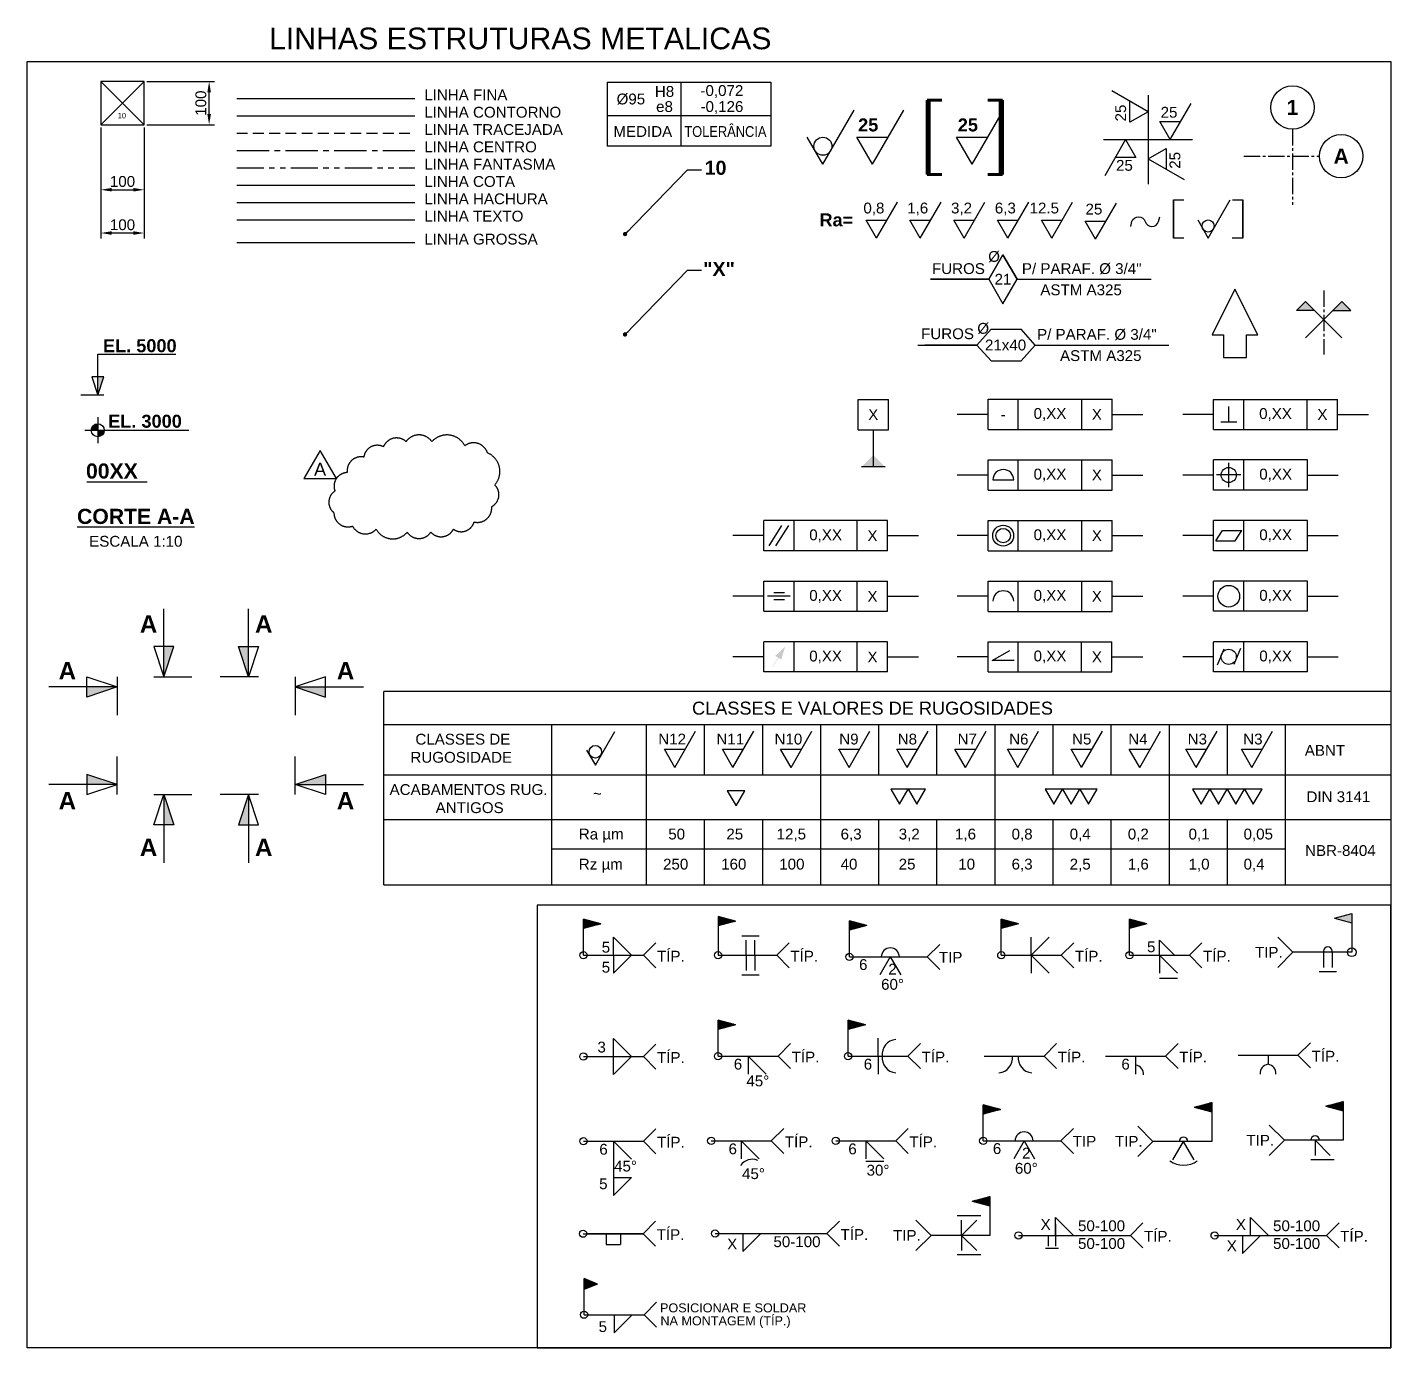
# Model space of a CAD drawing. Header units: millimetres. Extents: x -11137 to 17544, y -5373 to 15400.
# Drawn here: x 8652 to 11801, y 2970 to 6019 of the extents above; entities that cross this region are included whole.
import ezdxf
from ezdxf.enums import TextEntityAlignment as Align

# ---------------------------------------------------------------- set-up
doc = ezdxf.new("R2010")
doc.units = ezdxf.units.MM
doc.header["$LTSCALE"] = 100
doc.header["$MEASUREMENT"] = 0
for name, pattern in [('CENTER', [2, 1.25, -0.25, 0.25, -0.25]), ('CENTER2', [1.125, 0.75, -0.125, 0.125, -0.125]), ('HIDDEN', [0.375, 0.25, -0.125]), ('PHANTOM2', [1.25, 0.625, -0.125, 0.125, -0.125, 0.125, -0.125])]:
    doc.linetypes.add(name, pattern=pattern)
for name, color, linetype in [('EM-PJ-CENTRO', 10, 'CENTER2'), ('EM-PJ-CHEIA', 5, 'Continuous'), ('EM-PJ-CONTORNO', 3, 'Continuous'), ('EM-PJ-COTA', 7, 'Continuous'), ('EM-PJ-FANTASMA', 8, 'PHANTOM2'), ('EM-PJ-FINA', 1, 'Continuous'), ('EM-PJ-HACHURA', 8, 'Continuous'), ('EM-PJ-TEXTO', 7, 'Continuous'), ('EM-PJ-TRACEJADA', 1, 'HIDDEN'), ('EPC02', 2, 'Continuous'), ('FSI 03', 3, 'Continuous'), ('MARCAS REVISÃO', 6, 'CENTER'), ('ME-PJ-CONTORNO', 3, 'Continuous'), ('PD-GR-formato', 7, 'Continuous')]:
    doc.layers.add(name, color=color, linetype=linetype)
doc.styles.add('PADRAO ANGLO', font='arial.ttf')
doc.styles.add('PADRAO ANGLO NEG', font='arialbd.ttf')
doc.styles.add('SIMPLEX', font='SIMPLEX')
doc.dimstyles.new('COTAS-ANGLO-PADRÃO', dxfattribs={"dimscale": 10, "dimtxt": 2.5, "dimasz": 2.5, "dimexe": 1.25, "dimexo": 0.625, "dimtad": 1, "dimtxsty": 'PADRAO ANGLO', "dimcen": 2.5, "dimclrd": 256, "dimclre": 256, "dimclrt": 256, "dimadec": 0, "dimazin": 0, "dimtfac": 1, "dimtmove": 0, "dimatfit": 0, "dimfxl": 1, "dimarcsym": 0})

# ---------------------------------------------------------------- blocks, each defined once
blk = doc.blocks.new('*D15')
at = {"layer": 'Defpoints', "color": 0, "transparency": 16777216}
for p in [(8822.1, 5794.2), (8922.1, 5794.2), (8922.1, 5644.2)]:
    blk.add_point(p, dxfattribs=at)
at = {"layer": 'EM-PJ-COTA', "lineweight": -2, "transparency": 16777216}
for p, q in [((8822.1, 5788), (8822.1, 5631.7)), ((8922.1, 5788), (8922.1, 5631.7)), ((8847.1, 5644.2), (8897.1, 5644.2))]:
    blk.add_line(p, q, dxfattribs=at)
at = {"layer": 'EM-PJ-COTA', "transparency": 16777216}
for points in [[(8847.1, 5648.4), (8847.1, 5640.1), (8822.1, 5644.2)], [(8897.1, 5648.4), (8897.1, 5640.1), (8922.1, 5644.2)]]:
    blk.add_solid(points, dxfattribs=at)
at = {"layer": 'EM-PJ-COTA', "transparency": 16777216, "insert": (8872.1, 5663.2), "char_height": 25, "attachment_point": 5, "style": 'PADRAO ANGLO'}
blk.add_mtext('100', dxfattribs=at)
blk = doc.blocks.new('*D13')
at = {"layer": 'Defpoints', "color": 0, "transparency": 16777216}
for p in [(8922.1, 5894.2), (9072.1, 5894.2), (8922.1, 5794.2)]:
    blk.add_point(p, dxfattribs=at)
at = {"layer": 'EM-PJ-COTA', "lineweight": -2, "transparency": 16777216}
for p, q in [((8928.4, 5894.2), (9084.6, 5894.2)), ((9072.1, 5819.2), (9072.1, 5869.2)), ((8928.4, 5794.2), (9084.6, 5794.2))]:
    blk.add_line(p, q, dxfattribs=at)
at = {"layer": 'EM-PJ-COTA', "transparency": 16777216}
for points in [[(9068, 5869.2), (9076.3, 5869.2), (9072.1, 5894.2)], [(9068, 5819.2), (9076.3, 5819.2), (9072.1, 5794.2)]]:
    blk.add_solid(points, dxfattribs=at)
at = {"layer": 'EM-PJ-COTA', "transparency": 16777216, "insert": (9053.1, 5844.2), "char_height": 25, "attachment_point": 5, "rotation": 90, "style": 'PADRAO ANGLO'}
blk.add_mtext('100', dxfattribs=at)
blk = doc.blocks.new('A$C133A38BA')
at = {"layer": 'ME-PJ-CONTORNO'}
for p, q in [((0, 0), (20, 20)), ((20, 0), (0, 20))]:
    blk.add_line(p, q, dxfattribs=at)
blk.add_lwpolyline([(0, 0), (20, 0), (20, 20), (0, 20)], close=True, dxfattribs=at)
at = {"layer": 'EM-PJ-COTA', "insert": (9.68, 4.22), "char_height": 2.5, "attachment_point": 5, "style": 'PADRAO ANGLO'}
blk.add_mtext('10', dxfattribs=at)
blk = doc.blocks.new('*D14')
at = {"layer": 'Defpoints', "color": 0, "transparency": 16777216}
for p in [(8822.1, 5644.2), (8922.1, 5644.2), (8822.1, 5544.2)]:
    blk.add_point(p, dxfattribs=at)
at = {"layer": 'EM-PJ-COTA', "lineweight": -2, "transparency": 16777216}
for p, q in [((8822.1, 5638), (8822.1, 5531.7)), ((8922.1, 5638), (8922.1, 5531.7)), ((8897.1, 5544.2), (8847.1, 5544.2))]:
    blk.add_line(p, q, dxfattribs=at)
at = {"layer": 'EM-PJ-COTA', "transparency": 16777216}
for points in [[(8847.1, 5548.4), (8847.1, 5540.1), (8822.1, 5544.2)], [(8897.1, 5548.4), (8897.1, 5540.1), (8922.1, 5544.2)]]:
    blk.add_solid(points, dxfattribs=at)
at = {"layer": 'EM-PJ-COTA', "transparency": 16777216, "insert": (8872.1, 5563.2), "char_height": 25, "attachment_point": 5, "style": 'PADRAO ANGLO'}
blk.add_mtext('100', dxfattribs=at)
blk = doc.blocks.new('A$C7E4C7917')
at = {"layer": 'EM-PJ-COTA'}
blk.add_circle((-11.47, 4.17), 2.08, dxfattribs=at)
at = {"layer": 'EM-PJ-TEXTO'}
for q in [(-4.25, 12.5), (-15.08, 6.25)]:
    blk.add_line((-11.47, 0), q, dxfattribs=at)
blk = doc.blocks.new('034_0_01_SIMETRIA')
at = {"layer": 'EM-PJ-COTA', "linetype": 'Continuous'}
for p, q in [((-5.3, 5.3), (-8.84, 1.77)), ((-1.77, 1.77), (-8.84, 1.77)), ((8.84, -8.84), (-5.3, 5.3)), ((-5.3, -8.84), (8.84, 5.3)), ((5.3, 1.77), (12.37, 1.77)), ((8.84, 5.3), (12.37, 1.77))]:
    blk.add_line(p, q, dxfattribs=at)
blk = doc.blocks.new('A$C1C0A25BF')
at = {"layer": 'EM-PJ-CHEIA'}
blk.add_line((0, 8.83), (0, 0), dxfattribs=at)
blk.add_lwpolyline([(0, 6.5), (-7, 4.17), (-7, 8.83), (0, 6.5), (-15.75, 6.5)], dxfattribs=at)
blk.add_solid([(0, 6.5), (-7, 4.17), (-7, 6.5)], dxfattribs=at)
blk = doc.blocks.new('A$C484D1F28')
at = {"layer": 'EM-PJ-TEXTO'}
for p, q in [((0, 0), (4.81, 8.33)), ((0, 0), (-2.41, 4.17)), ((-2.41, 4.17), (2.41, 4.17))]:
    blk.add_line(p, q, dxfattribs=at)

msp = doc.modelspace()

# ---------------------------------------------------------------- hatches: boundary and pattern name
at = {"layer": 'EM-PJ-COTA'}
h = msp.add_hatch(color=256, dxfattribs=at)
h.paths.add_polyline_path([(11688.116, 5386.068), (11667.237, 5365.189), (11708.995, 5365.189)])
h.paths.add_polyline_path([(11604.599, 5386.068), (11583.72, 5365.189), (11625.478, 5365.189)])
h = msp.add_hatch(color=256, dxfattribs=at)
h.dxf.hatch_style = 1
h.paths.add_polyline_path([(8815, 5073.641, 0.41421356), (8830, 5088.641), (8815, 5088.641)])
h.paths.add_polyline_path([(8815, 5103.641, 0.41421356), (8800, 5088.641), (8815, 5088.641)])
at = {"layer": 'EM-PJ-COTA', "linetype": 'Continuous'}
h = msp.add_hatch(dxfattribs=at)
h.set_pattern_fill('ANSI31', color=256, scale=0.466669, angle=360, style=0)
h.set_pattern_definition([(135, (8170.966475, 1668.04976), (0.0412481018, 0.0412481018), [])])
h.paths.add_polyline_path([(9976.606, 3948.971), (9936.606, 3959.689), (9936.606, 3938.253)])
at = {"layer": 'EM-PJ-COTA'}
h = msp.add_hatch(dxfattribs=at)
h.set_pattern_fill('ANSI31', color=256, scale=0.466669, angle=360, style=0)
h.set_pattern_definition([(135, (8481.9211, 1674.211777), (0.0412481018, 0.0412481018), [])])
h.paths.add_polyline_path([(10287.561, 3955.133), (10247.561, 3965.851), (10247.561, 3944.415)])
at = {"layer": 'EM-PJ-COTA', "linetype": 'Continuous'}
h = msp.add_hatch(dxfattribs=at)
h.set_pattern_fill('ANSI31', color=256, scale=0.466669, angle=360, style=0)
h.set_pattern_definition([(135, (8785.35261, 1664.246975), (0.0412481018, 0.0412481018), [])])
h.paths.add_polyline_path([(10590.992, 3945.168), (10550.992, 3955.886), (10550.992, 3934.45)])
h = msp.add_hatch(dxfattribs=at)
h.set_pattern_fill('ANSI31', color=256, scale=0.466669, angle=360, style=0)
h.set_pattern_definition([(135, (9136.05959, 1668.04976), (0.0412481018, 0.0412481018), [])])
h.paths.add_polyline_path([(10941.699, 3948.971), (10901.699, 3959.689), (10901.699, 3938.253)])
h = msp.add_hatch(dxfattribs=at)
h.set_pattern_fill('ANSI31', color=256, scale=0.466669, angle=360, style=0)
h.set_pattern_definition([(135, (9432.15294, 1668.04976), (0.0412481018, 0.0412481018), [])])
h.paths.add_polyline_path([(11237.793, 3948.971), (11197.792, 3959.689), (11197.792, 3938.253)])
h = msp.add_hatch(dxfattribs=at)
h.set_pattern_fill('ANSI31', color=256, scale=0.466669, angle=360, style=0)
h.set_pattern_definition([(135, (8481.9211, 1435.068104), (0.0412481018, 0.0412481018), [])])
h.paths.add_polyline_path([(10287.561, 3715.989), (10247.561, 3726.707), (10247.561, 3705.271)])
h = msp.add_hatch(dxfattribs=at)
h.set_pattern_fill('ANSI31', color=256, scale=0.466669, angle=360, style=0)
h.set_pattern_definition([(135, (8782.073677, 1435.068104), (0.0412481018, 0.0412481018), [])])
h.paths.add_polyline_path([(10587.713, 3715.989), (10547.713, 3726.707), (10547.713, 3705.271)])
h = msp.add_hatch(dxfattribs=at)
h.set_pattern_fill('ANSI31', color=256, scale=0.466669, angle=360, style=0)
h.set_pattern_definition([(135, (9094.35342, 1239.37371), (0.0412481018, 0.0412481018), [])])
h.paths.add_polyline_path([(10899.993, 3520.295), (10859.993, 3531.013), (10859.993, 3509.577)])
at = {"layer": 'EM-PJ-COTA'}
h = msp.add_hatch(dxfattribs=at)
h.set_pattern_fill('ANSI31', color=256, scale=0.466669, angle=360, style=0)
h.set_pattern_definition([(135, (9622.0072, 1244.423006), (0.0412481018, 0.0412481018), [])])
h.paths.add_polyline_path([(11347.646, 3525.344), (11387.647, 3536.062), (11387.647, 3514.626)])
h = msp.add_hatch(dxfattribs=at)
h.set_pattern_fill('ANSI31', color=256, scale=0.466669, angle=360, style=0)
h.set_pattern_definition([(135, (9925.71397, 1246.89116), (0.0412481018, 0.0412481018), [])])
h.paths.add_polyline_path([(11651.353, 3527.812), (11691.353, 3538.53), (11691.353, 3517.094)])
h = msp.add_hatch(dxfattribs=at)
h.set_pattern_fill('ANSI31', color=256, scale=0.466669, angle=360, style=0)
h.set_pattern_definition([(135, (9109.492677, 1027.235255), (0.0412481018, 0.0412481018), [])])
h.paths.add_polyline_path([(10835.132, 3308.157), (10875.132, 3318.875), (10875.132, 3297.439)])
msp.add_hatch(color=256, dxfattribs=at).paths.add_polyline_path([(9938.082, 3129.655), (9938.082, 3104.655), (9969.332, 3117.155)])
at = {"layer": 'EM-PJ-TEXTO'}
msp.add_hatch(color=256, dxfattribs=at).paths.add_polyline_path([(10402.507, 4588.829), (10379.743, 4567.7), (10386.127, 4563.691), (10372.64, 4542.217), (10373.487, 4541.686), (10386.974, 4563.159), (10393.357, 4559.149)])

# ---------------------------------------------------------------- linework, layer by layer
for p, q in [((10606.001, 5089.979), (10606.001, 5004.187)), ((10633.254, 5004.187), (10578.748, 5004.187)), ((11801.141, 4485.556), (11801.141, 4039.072)), ((9475.513, 4409.021), (11801.141, 4409.021)), ((9863.709, 4039.072), (9863.709, 4409.021)), ((10082.199, 4039.072), (10082.199, 4409.021)), ((10216.403, 4292.701), (10216.403, 4409.021)), ((10350.606, 4292.701), (10350.606, 4409.021)), ((10484.809, 4039.072), (10484.809, 4409.021)), ((10619.013, 4292.701), (10619.013, 4409.021)), ((10753.216, 4292.701), (10753.216, 4409.021)), ((10887.419, 4292.701), (10887.419, 4409.021)), ((11021.623, 4292.701), (11021.623, 4409.021)), ((11155.826, 4292.701), (11155.826, 4409.021)), ((11290.029, 4292.701), (11290.029, 4409.021)), ((11424.233, 4292.701), (11424.233, 4409.021)), ((11558.436, 4292.701), (11558.436, 4409.021)), ((9475.513, 4292.701), (11801.141, 4292.701)), ((10887.419, 4039.072), (10887.419, 4292.701)), ((11290.029, 4039.072), (11290.029, 4292.701)), ((11558.436, 4039.072), (11558.436, 4292.701)), ((9475.513, 4189.951), (11801.141, 4189.951)), ((10216.403, 4039.072), (10216.403, 4189.951)), ((10350.606, 4039.072), (10350.606, 4189.951)), ((10619.013, 4039.072), (10619.013, 4189.951)), ((10753.216, 4039.072), (10753.216, 4189.951)), ((11021.623, 4039.072), (11021.623, 4189.951)), ((11155.826, 4039.072), (11155.826, 4189.951)), ((11424.233, 4039.072), (11424.233, 4189.951)), ((9863.709, 4121.798), (11558.436, 4121.798))]:
    msp.add_line(p, q)
msp.add_solid([(10578.748, 5004.187), (10606.001, 5031.44), (10633.254, 5004.187)])
at = {"layer": 'EM-PJ-CENTRO', "ltscale": 0.5}
for p, q in [((11574.234, 5784.155), (11574.234, 5609.163)), ((11461.738, 5721.659), (11636.73, 5721.659)), ((11646.357, 5411.412), (11646.357, 5263.452))]:
    msp.add_line(p, q, dxfattribs=at)
at = {"layer": 'EM-PJ-CENTRO'}
msp.add_line((9135.876, 5735.097), (9547.453, 5735.097), dxfattribs=at)
at = {"layer": 'EM-PJ-CHEIA'}
msp.add_line((9135.876, 5522.106), (9547.453, 5522.106), dxfattribs=at)
at = {"layer": 'EM-PJ-CONTORNO'}
for p, q in [((10161.525, 5892.966), (10161.525, 5744.656)), ((10369.439, 5892.966), (10369.439, 5744.656)), ((9135.876, 5815.097), (9547.453, 5815.097)), ((10369.439, 5814.656), (9991.525, 5814.656)), ((8789.589, 4969.792), (8929.131, 4969.792))]:
    msp.add_line(p, q, dxfattribs=at)
at = {"layer": 'EM-PJ-COTA'}
for p, q in [((9991.525, 5892.966), (9991.525, 5744.656)), ((9991.525, 5892.966), (10369.439, 5892.966)), ((10369.439, 5744.656), (9991.525, 5744.656)), ((10176.667, 5690.537), (10209.593, 5690.537)), ((9135.876, 5655.097), (9547.453, 5655.097)), ((11459.493, 5532.696), (11459.493, 5620.875)), ((11459.493, 5620.875), (11459.493, 5532.696)), ((10176.667, 5458.6), (10209.593, 5458.6)), ((10878.12, 5322.261), (10845.441, 5285.659)), ((10878.12, 5322.261), (10947.538, 5322.261)), ((10980.217, 5285.659), (10947.538, 5322.261)), ((10709.055, 5285.659), (10845.441, 5285.659)), ((10845.441, 5285.659), (10878.12, 5249.056)), ((10947.538, 5249.056), (10980.217, 5285.659)), ((10980.217, 5285.659), (11288.924, 5285.659)), ((10878.12, 5249.056), (10947.538, 5249.056)), ((8829, 5169.991), (8776, 5169.991)), ((8815, 5118.641), (8815, 5058.641)), ((8785, 5088.641), (9025, 5088.641)), ((11671.026, 3961.935), (11711.026, 3972.653)), ((11711.026, 3972.653), (11711.026, 3883.157)), ((9936.606, 3876.356), (9936.606, 3959.689)), ((9976.606, 3948.971), (9936.606, 3959.689)), ((9976.606, 3948.971), (9936.606, 3938.253)), ((10247.561, 3965.851), (10247.561, 3876.356)), ((10287.561, 3955.133), (10247.561, 3965.851)), ((10287.561, 3955.133), (10247.561, 3944.415)), ((10550.992, 3872.553), (10550.992, 3955.886)), ((10590.992, 3945.168), (10550.992, 3955.886)), ((10590.992, 3945.168), (10550.992, 3934.45)), ((10901.699, 3876.356), (10901.699, 3959.689)), ((10941.699, 3948.971), (10901.699, 3959.689)), ((10941.699, 3948.971), (10901.699, 3938.253)), ((11197.792, 3876.356), (11197.792, 3959.689)), ((11237.793, 3948.971), (11197.792, 3959.689)), ((11237.793, 3948.971), (11197.792, 3938.253)), ((11671.026, 3961.935), (11711.026, 3951.217)), ((10005.862, 3876.356), (10005.862, 3918.022)), ((10005.862, 3918.022), (10047.529, 3876.356)), ((10075.118, 3876.356), (10104.006, 3905.244)), ((10302.511, 3921.356), (10342.511, 3921.356)), ((10312.511, 3876.356), (10312.511, 3911.356)), ((10332.511, 3876.356), (10332.511, 3911.356)), ((10383.216, 3876.356), (10412.104, 3905.244)), ((10970.955, 3876.356), (10970.955, 3918.022)), ((11012.622, 3918.022), (10970.955, 3876.356)), ((11040.211, 3876.356), (11069.099, 3905.244)), ((11267.049, 3911.356), (11302.049, 3876.356)), ((11267.049, 3876.356), (11267.049, 3911.356)), ((11336.305, 3876.356), (11365.193, 3905.244)), ((11575.371, 3883.157), (11540.37, 3918.158)), ((9936.606, 3876.356), (10075.118, 3876.356)), ((10005.862, 3876.356), (10005.862, 3834.689)), ((10005.862, 3834.689), (10047.529, 3876.356)), ((10075.118, 3876.356), (10104.006, 3847.468)), ((10247.561, 3876.356), (10383.216, 3876.356)), ((10312.511, 3876.356), (10312.511, 3841.356)), ((10332.511, 3876.356), (10332.511, 3841.356)), ((10383.216, 3876.356), (10412.104, 3847.468)), ((10730.598, 3872.553), (10759.487, 3901.441)), ((10901.699, 3876.356), (11040.211, 3876.356)), ((10970.955, 3876.356), (10970.955, 3834.689)), ((11012.622, 3834.689), (10970.955, 3876.356)), ((11040.211, 3876.356), (11069.099, 3847.468)), ((11197.792, 3876.356), (11336.305, 3876.356)), ((11267.049, 3876.356), (11267.049, 3834.689)), ((11308.715, 3834.689), (11267.049, 3876.356)), ((11336.305, 3876.356), (11365.193, 3847.468)), ((11575.371, 3883.157), (11540.37, 3848.157)), ((11711.026, 3883.157), (11575.371, 3883.157)), ((11646.026, 3883.157), (11646.026, 3848.157)), ((11666.026, 3883.157), (11666.026, 3848.157)), ((10550.992, 3872.553), (10730.598, 3872.553)), ((10645.435, 3872.553), (10621.379, 3830.886)), ((10645.435, 3872.553), (10669.492, 3830.886)), ((10730.598, 3872.553), (10759.487, 3843.665)), ((10302.511, 3831.356), (10342.511, 3831.356)), ((11267.049, 3823.831), (11308.715, 3823.831)), ((11676.026, 3838.157), (11636.025, 3838.157)), ((10247.561, 3643.374), (10247.561, 3726.707)), ((10287.561, 3715.989), (10247.561, 3726.707)), ((10287.561, 3715.989), (10247.561, 3705.271)), ((10547.713, 3643.374), (10547.713, 3726.707)), ((10587.713, 3715.989), (10547.713, 3726.707)), ((10587.713, 3715.989), (10547.713, 3705.271)), ((10616.969, 3643.374), (10616.969, 3685.041)), ((10005.862, 3600.842), (10005.862, 3684.175)), ((10005.862, 3684.175), (10047.529, 3642.509)), ((10075.118, 3642.509), (10104.006, 3671.397)), ((10386.073, 3643.374), (10414.961, 3672.262)), ((10686.226, 3643.374), (10715.114, 3672.262)), ((11000.437, 3643.374), (11029.325, 3672.262)), ((11281.262, 3643.374), (11310.15, 3672.262)), ((11586.958, 3645.401), (11615.846, 3674.289)), ((9936.606, 3642.509), (10075.118, 3642.509)), ((10005.862, 3600.842), (10047.529, 3642.509)), ((10075.118, 3642.509), (10104.006, 3613.621)), ((10247.561, 3643.374), (10386.073, 3643.374)), ((10316.817, 3643.374), (10316.817, 3601.707)), ((10358.483, 3601.707), (10316.817, 3643.374)), ((10386.073, 3643.374), (10414.961, 3614.486)), ((10547.713, 3643.374), (10686.226, 3643.374)), ((10616.969, 3643.374), (10616.969, 3601.707)), ((10686.226, 3643.374), (10715.114, 3614.486)), ((10861.924, 3643.374), (11000.437, 3643.374)), ((11000.437, 3643.374), (11029.325, 3614.486)), ((11142.75, 3643.374), (11281.262, 3643.374)), ((11212.006, 3643.374), (11212.006, 3601.707)), ((11281.262, 3643.374), (11310.15, 3614.486)), ((11448.445, 3645.401), (11586.958, 3645.401)), ((11517.702, 3645.401), (11517.702, 3624.568)), ((11586.958, 3645.401), (11615.846, 3616.513)), ((10859.993, 3447.68), (10859.993, 3531.013)), ((10899.993, 3520.295), (10859.993, 3531.013)), ((11347.646, 3525.344), (11387.647, 3536.062)), ((11387.647, 3536.062), (11387.647, 3446.567)), ((11651.353, 3527.812), (11691.353, 3538.53)), ((11651.353, 3527.812), (11691.353, 3517.094)), ((11691.353, 3538.53), (11691.353, 3449.035)), ((10899.993, 3520.295), (10859.993, 3509.577)), ((11347.646, 3525.344), (11387.647, 3514.626)), ((10075.118, 3446.814), (10104.006, 3475.702)), ((10370.336, 3447.68), (10399.224, 3476.568)), ((10657.953, 3447.68), (10686.841, 3476.568)), ((11039.599, 3447.68), (11068.487, 3476.568)), ((11251.991, 3446.567), (11216.991, 3481.567)), ((11555.698, 3449.035), (11520.698, 3484.035)), ((9936.606, 3446.814), (10075.118, 3446.814)), ((10005.862, 3446.814), (10005.862, 3321.814)), ((10047.529, 3405.147), (10005.862, 3446.814)), ((10075.118, 3446.814), (10104.006, 3417.926)), ((10231.823, 3447.68), (10370.336, 3447.68)), ((10301.079, 3447.68), (10301.079, 3406.013)), ((10342.746, 3406.013), (10301.079, 3447.68)), ((10370.336, 3447.68), (10399.224, 3418.792)), ((10519.44, 3447.68), (10657.953, 3447.68)), ((10588.696, 3447.68), (10588.696, 3406.013)), ((10630.363, 3406.013), (10588.696, 3447.68)), ((10657.953, 3447.68), (10686.841, 3418.792)), ((10859.993, 3447.68), (11039.599, 3447.68)), ((10954.436, 3447.68), (10930.38, 3406.013)), ((10954.436, 3447.68), (10978.492, 3406.013)), ((11039.599, 3447.68), (11068.487, 3418.792)), ((11251.991, 3446.567), (11216.991, 3411.567)), ((11387.647, 3446.567), (11251.991, 3446.567)), ((11297.897, 3403.701), (11322.646, 3446.567)), ((11347.395, 3403.701), (11322.646, 3446.567)), ((11555.698, 3449.035), (11520.698, 3414.035)), ((11691.353, 3449.035), (11555.698, 3449.035)), ((11661.353, 3414.035), (11626.353, 3449.035)), ((11626.353, 3449.035), (11626.353, 3414.035)), ((10588.696, 3400.968), (10630.363, 3400.968)), ((11670.595, 3404.035), (11616.353, 3404.035)), ((10005.862, 3321.814), (10047.529, 3363.481)), ((10005.862, 3363.481), (10047.529, 3363.481)), ((10835.132, 3308.157), (10875.132, 3318.875)), ((10835.132, 3308.157), (10875.132, 3297.439)), ((10875.132, 3318.875), (10875.132, 3229.379)), ((10074.32, 3233.334), (10103.208, 3262.222)), ((10499.053, 3233.598), (10527.941, 3262.486)), ((10739.477, 3229.379), (10704.477, 3264.379)), ((10854.373, 3274.379), (10800.132, 3274.379)), ((10845.132, 3264.379), (10810.132, 3229.379)), ((10810.132, 3229.379), (10810.132, 3264.379)), ((11026.79, 3229.379), (11026.79, 3271.046)), ((11026.79, 3271.046), (11068.457, 3229.379)), ((11026.79, 3255.629), (11026.79, 3204.379)), ((11199.859, 3229.379), (11228.747, 3258.267)), ((11477.521, 3229.379), (11477.521, 3271.046)), ((11477.521, 3271.046), (11519.188, 3229.379)), ((11652.955, 3229.379), (11681.843, 3258.267)), ((9935.807, 3233.334), (10074.32, 3233.334)), ((10074.32, 3233.334), (9943.824, 3233.334)), ((9989.285, 3233.334), (9989.285, 3208.334)), ((10022.618, 3233.334), (10022.618, 3208.334)), ((10074.32, 3233.334), (10103.208, 3204.446)), ((10240.544, 3233.598), (10499.053, 3233.598)), ((10304.641, 3233.598), (10304.641, 3191.931)), ((10304.641, 3191.931), (10346.308, 3233.598)), ((10499.053, 3233.598), (10527.941, 3204.71)), ((10739.477, 3229.379), (10704.477, 3194.379)), ((10875.132, 3229.379), (10739.477, 3229.379)), ((10845.132, 3194.379), (10810.132, 3229.379)), ((10810.132, 3229.379), (10810.132, 3194.379)), ((10941.35, 3229.379), (11199.859, 3229.379)), ((11010.124, 3229.379), (11010.124, 3204.379)), ((11199.859, 3229.379), (11228.747, 3200.491)), ((11394.446, 3229.379), (11652.955, 3229.379)), ((11458.544, 3229.379), (11458.544, 3187.713)), ((11458.544, 3187.713), (11500.21, 3229.379)), ((11652.955, 3229.379), (11681.843, 3200.491)), ((9989.285, 3208.334), (10022.618, 3208.334)), ((10854.373, 3184.379), (10800.132, 3184.379)), ((11003.834, 3200.213), (11033.71, 3200.213)), ((9969.332, 3117.155), (9938.082, 3129.655)), ((9938.082, 3046.321), (9938.082, 3129.655)), ((9969.332, 3117.155), (9938.082, 3104.655)), ((10076.595, 3046.321), (10105.483, 3075.209)), ((9938.082, 3046.321), (10076.595, 3046.321)), ((10007.339, 3046.321), (10007.339, 3004.655)), ((10007.339, 3004.655), (10049.005, 3046.321)), ((10076.595, 3046.321), (10105.483, 3017.433))]:
    msp.add_line(p, q, dxfattribs=at)
for points in [[(11323.673, 5532.696), (11299.108, 5532.696), (11299.108, 5620.875), (11299.108, 5532.696), (11299.108, 5620.875), (11323.166, 5620.875)], [(11355.28, 5574.362), (11379.337, 5532.693), (11430.248, 5620.873)], [(11435.433, 5620.872), (11459.493, 5620.875), (11459.493, 5532.696), (11435.169, 5532.696)], [(10938.324, 5437.577), (10905.644, 5494.18), (10872.964, 5437.577), (10738.384, 5437.577), (10872.964, 5437.577), (10905.644, 5380.975), (10938.324, 5437.577), (11247.548, 5437.577)], [(8815, 5169.991), (8829, 5211.991), (8801, 5211.991), (8815, 5169.991), (8815, 5264.491), (8995, 5264.491)]]:
    msp.add_lwpolyline(points, dxfattribs=at)
for points in [[(11200.509, 5559.319), (11203.316, 5570.546, -0.73121785), (11234.19, 5570.546, 0.73121785), (11265.064, 5570.546), (11267.871, 5581.773)], [(11536.09, 3601.962, 0.40374011), (11517.702, 3624.568, 0.40374011), (11499.313, 3601.962)]]:
    msp.add_lwpolyline(points, format="xyb", dxfattribs=at)
msp.add_lwpolyline([(11441.319, 5414.705), (11388.584, 5309.236), (11414.952, 5309.236), (11414.952, 5256.502), (11467.686, 5256.502), (11467.686, 5309.236), (11494.053, 5309.236)], close=True, dxfattribs=at)
for centre, radius in [((11574.234, 5834.155), 50), ((11686.73, 5721.659), 50), ((11379.337, 5560.472), 13.89), ((8815, 5088.641), 15), ((9936.606, 3876.356), 8.333), ((10247.561, 3876.356), 8.333), ((10550.992, 3872.553), 8.333), ((10901.699, 3876.356), 8.333), ((11197.792, 3876.356), 8.333), ((11711.026, 3883.157), 10), ((9936.606, 3642.509), 8.333), ((10247.561, 3643.374), 8.333), ((10547.713, 3643.374), 8.333), ((9936.606, 3446.814), 8.333), ((10231.823, 3447.68), 8.333), ((10519.44, 3447.68), 8.333), ((10859.993, 3447.68), 8.333), ((9935.807, 3233.334), 8.333), ((10240.544, 3233.598), 8.333), ((10941.35, 3229.379), 8.333), ((11394.446, 3229.379), 8.333), ((9938.082, 3046.321), 8.333)]:
    msp.add_circle(centre, radius, dxfattribs=at)
for centre, radius, start, end in [((10645.435, 3872.553), 20.833, 0, 180), ((11656.026, 3885.997), 10, 0, 180), ((10662.147, 3646.414), 35.985, 96.901813, 184.845437), ((10662.147, 3640.335), 35.985, 175.154563, 263.098187), ((10892.074, 3640.335), 35.985, 276.901813, 4.845437), ((10976.358, 3640.335), 35.985, 175.154563, 263.098187), ((11209.484, 3601.707), 20.985, 355.154563, 83.098187), ((10954.436, 3447.68), 20.833, 0, 180), ((11322.646, 3446.567), 10, 0, 180), ((11626.353, 3449.035), 10, 0, 180), ((10326.475, 3372.988), 32.231, 67.010934, 146.132188), ((11322.646, 3446.567), 55, 234.784091, 305.215909)]:
    msp.add_arc(centre, radius, start, end, dxfattribs=at)
for points in [[(8815, 5169.991), (8829, 5211.991), (8815, 5211.991)], [(11671.026, 3961.935), (11711.026, 3972.653), (11711.026, 3951.217)]]:
    msp.add_solid(points, dxfattribs=at)
at = {"layer": 'EM-PJ-FANTASMA'}
msp.add_line((9135.876, 5695.097), (9547.453, 5695.097), dxfattribs=at)
at = {"layer": 'EM-PJ-FINA'}
msp.add_line((9135.876, 5855.097), (9547.453, 5855.097), dxfattribs=at)
msp.add_lwpolyline([(9328.434, 5042.102), (9290.934, 4977.15), (9365.934, 4977.15), (9328.434, 5042.102)], dxfattribs=at)
at = {"layer": 'EM-PJ-HACHURA'}
msp.add_line((9135.876, 5615.097), (9547.453, 5615.097), dxfattribs=at)
at = {"layer": 'EM-PJ-TEXTO'}
for p, q in [((11240.596, 5824.133), (11157.262, 5872.245)), ((11240.596, 5862.699), (11240.596, 5657.259)), ((10604.366, 5702.938), (10676.534, 5827.938)), ((10834.582, 5702.938), (10906.751, 5827.938)), ((11198.929, 5800.077), (11198.929, 5848.189)), ((11291.956, 5759.979), (11340.068, 5843.312)), ((11240.596, 5824.133), (11198.929, 5800.077)), ((11267.899, 5801.645), (11316.012, 5801.645)), ((11291.956, 5759.979), (11267.899, 5801.645)), ((10568.281, 5765.438), (10640.45, 5765.438)), ((10604.366, 5702.938), (10568.281, 5765.438)), ((10798.498, 5765.438), (10870.667, 5765.438)), ((10834.582, 5702.938), (10798.498, 5765.438)), ((11137.876, 5759.979), (11343.316, 5759.979)), ((11188.748, 5759.979), (11140.636, 5676.645)), ((11188.748, 5759.979), (11212.805, 5718.312)), ((11240.596, 5715.6), (11282.262, 5739.656)), ((11282.262, 5739.656), (11282.262, 5691.544)), ((11212.805, 5718.312), (11164.692, 5718.312)), ((11240.596, 5715.6), (11323.929, 5667.488)), ((10613.531, 5532.474), (10661.644, 5615.807)), ((10714.723, 5532.474), (10762.836, 5615.807)), ((10815.915, 5532.474), (10864.028, 5615.807)), ((10917.107, 5532.474), (10965.22, 5615.807)), ((11018.299, 5532.474), (11066.411, 5615.807)), ((11119.491, 5530.05), (11167.603, 5613.383)), ((9135.876, 5575.097), (9547.453, 5575.097)), ((10613.531, 5532.474), (10589.475, 5574.14)), ((10589.475, 5574.14), (10637.588, 5574.14)), ((10714.723, 5532.474), (10690.667, 5574.14)), ((10690.667, 5574.14), (10738.78, 5574.14)), ((10815.915, 5532.474), (10791.859, 5574.14)), ((10791.859, 5574.14), (10839.971, 5574.14)), ((10917.107, 5532.474), (10893.051, 5574.14)), ((10893.051, 5574.14), (10941.163, 5574.14)), ((11018.299, 5532.474), (10994.243, 5574.14)), ((10994.243, 5574.14), (11042.355, 5574.14)), ((11119.491, 5530.05), (11095.435, 5571.717)), ((11095.435, 5571.717), (11143.547, 5571.717)), ((10571.001, 5159.751), (10641.001, 5159.751)), ((10571.001, 5089.979), (10571.001, 5159.751)), ((10641.001, 5089.979), (10641.001, 5159.751)), ((10871.027, 5160.277), (11157.451, 5160.277)), ((10871.027, 5090.504), (10871.027, 5160.277)), ((10940.992, 5090.504), (10940.992, 5160.277)), ((11087.451, 5090.504), (11087.451, 5160.277)), ((11157.451, 5090.504), (11157.451, 5160.277)), ((11392.173, 5090.688), (11392.173, 5160.093)), ((11392.173, 5160.093), (11678.311, 5160.093)), ((11427.156, 5107.156), (11427.156, 5143.625)), ((11462.138, 5090.688), (11462.138, 5160.093)), ((11608.311, 5090.688), (11608.311, 5160.093)), ((11678.311, 5090.688), (11678.311, 5160.093)), ((10871.027, 5125.39), (10799.711, 5125.39)), ((11157.451, 5125.39), (11228.766, 5125.39)), ((11392.173, 5125.39), (11320.857, 5125.39)), ((11678.311, 5125.39), (11749.626, 5125.39)), ((10571.001, 5089.979), (10641.001, 5089.979)), ((10871.027, 5090.504), (11157.451, 5090.504)), ((11392.173, 5090.688), (11678.311, 5090.688)), ((10871.027, 5020.277), (11157.451, 5020.277)), ((10871.027, 4950.504), (10871.027, 5020.277)), ((10940.992, 4950.504), (10940.992, 5020.277)), ((11087.451, 4950.504), (11087.451, 5020.277)), ((11157.451, 4950.504), (11157.451, 5020.277)), ((11608.597, 5020.093), (11392.173, 5020.093)), ((11392.173, 4950.688), (11392.173, 5020.093)), ((11427.004, 4957.401), (11427.004, 5013.55)), ((11462.138, 4950.688), (11462.138, 5020.093)), ((11608.597, 4950.688), (11608.597, 5020.093)), ((10871.027, 4985.39), (10799.711, 4985.39)), ((11157.451, 4985.39), (11228.766, 4985.39)), ((11392.173, 4985.39), (11320.857, 4985.39)), ((11455.078, 4985.475), (11398.929, 4985.475)), ((11608.597, 4985.39), (11679.912, 4985.39)), ((10871.027, 4950.504), (11157.451, 4950.504)), ((10882.234, 4973.9), (10930.529, 4973.9)), ((11608.597, 4950.688), (11392.173, 4950.688)), ((10639.213, 4880.093), (10353.075, 4880.093)), ((10353.075, 4810.688), (10353.075, 4880.093)), ((10365.475, 4821.951), (10394.918, 4868.829)), ((10381.197, 4821.951), (10410.64, 4868.829)), ((10423.04, 4810.688), (10423.04, 4880.093)), ((10569.213, 4810.688), (10569.213, 4880.093)), ((10639.213, 4810.688), (10639.213, 4880.093)), ((10871.027, 4880.277), (11157.451, 4880.277)), ((10871.027, 4810.504), (10871.027, 4880.277)), ((10940.992, 4810.504), (10940.992, 4880.277)), ((11087.451, 4810.504), (11087.451, 4880.277)), ((11157.451, 4810.504), (11157.451, 4880.277)), ((11608.597, 4880.093), (11392.173, 4880.093)), ((11392.173, 4810.688), (11392.173, 4880.093)), ((11397.216, 4833.613), (11412.241, 4857.535)), ((11412.241, 4857.535), (11457.095, 4857.535)), ((11442.07, 4833.613), (11457.095, 4857.535)), ((11462.138, 4810.688), (11462.138, 4880.093)), ((11608.597, 4810.688), (11608.597, 4880.093)), ((10353.075, 4845.39), (10281.759, 4845.39)), ((10639.213, 4845.39), (10710.528, 4845.39)), ((10871.027, 4845.39), (10799.711, 4845.39)), ((11157.451, 4845.39), (11228.766, 4845.39)), ((11392.173, 4845.39), (11320.857, 4845.39)), ((11397.216, 4833.613), (11442.07, 4833.613)), ((11608.597, 4845.39), (11679.912, 4845.39)), ((10639.213, 4810.688), (10353.075, 4810.688)), ((10871.027, 4810.504), (11157.451, 4810.504)), ((11608.597, 4810.688), (11392.173, 4810.688)), ((10353.075, 4670.688), (10353.075, 4740.093)), ((10353.075, 4740.093), (10639.213, 4740.093)), ((10423.04, 4670.688), (10423.04, 4740.093)), ((10569.213, 4670.688), (10569.213, 4740.093)), ((10639.213, 4670.688), (10639.213, 4740.093)), ((10871.027, 4670.504), (10871.027, 4740.277)), ((10871.027, 4740.277), (11157.451, 4740.277)), ((10940.992, 4670.504), (10940.992, 4740.277)), ((11087.451, 4670.504), (11087.451, 4740.277)), ((11157.451, 4670.504), (11157.451, 4740.277)), ((11608.597, 4740.093), (11392.173, 4740.093)), ((11392.173, 4670.688), (11392.173, 4740.093)), ((11462.138, 4670.688), (11462.138, 4740.093)), ((11608.597, 4670.688), (11608.597, 4740.093)), ((10353.075, 4705.39), (10281.759, 4705.39)), ((10414.388, 4705.299), (10361.789, 4705.299)), ((10400.976, 4713.299), (10376.14, 4713.299)), ((10401.355, 4697.299), (10376.14, 4697.299)), ((10639.213, 4705.39), (10710.528, 4705.39)), ((10871.027, 4705.39), (10799.711, 4705.39)), ((11157.451, 4705.39), (11228.766, 4705.39)), ((11392.173, 4705.39), (11320.857, 4705.39)), ((11608.597, 4705.39), (11679.912, 4705.39)), ((10353.075, 4670.688), (10639.213, 4670.688)), ((10871.027, 4670.504), (11157.451, 4670.504)), ((11608.597, 4670.688), (11392.173, 4670.688)), ((10639.213, 4600.093), (10353.075, 4600.093)), ((10353.075, 4530.688), (10353.075, 4600.093)), ((10423.04, 4530.688), (10423.04, 4600.093)), ((10569.213, 4530.688), (10569.213, 4600.093)), ((10639.213, 4530.688), (10639.213, 4600.093)), ((10871.027, 4600.093), (11157.165, 4600.093)), ((10871.027, 4530.688), (10871.027, 4600.093)), ((10940.992, 4530.688), (10940.992, 4600.093)), ((11087.165, 4530.688), (11087.165, 4600.093)), ((11157.165, 4530.688), (11157.165, 4600.093)), ((11608.597, 4600.093), (11392.173, 4600.093)), ((11392.173, 4530.688), (11392.173, 4600.093)), ((11462.138, 4530.688), (11462.138, 4600.093)), ((11608.597, 4530.688), (11608.597, 4600.093)), ((10880.73, 4556.81), (10921.724, 4580.478)), ((11415.35, 4582.975), (11400.015, 4546.181)), ((11454.014, 4584.765), (11438.681, 4547.975)), ((10353.075, 4565.39), (10281.759, 4565.39)), ((10639.213, 4565.39), (10710.528, 4565.39)), ((10871.027, 4565.39), (10799.711, 4565.39)), ((10931.482, 4556.81), (10880.73, 4556.81)), ((11157.165, 4565.39), (11228.48, 4565.39)), ((11392.173, 4565.39), (11320.857, 4565.39)), ((11608.597, 4565.39), (11679.912, 4565.39)), ((10639.213, 4530.688), (10353.075, 4530.688)), ((10871.027, 4530.688), (11157.165, 4530.688)), ((11608.597, 4530.688), (11392.173, 4530.688)), ((9964.143, 4315.289), (10008.977, 4392.943)), ((9944.067, 4350.061), (9964.143, 4315.289))]:
    msp.add_line(p, q, dxfattribs=at)
msp.add_lwpolyline([(11445.39, 5107.156), (11408.921, 5107.156)], dxfattribs=at)
for points in [[(10309.101, 4255.992), (10268.949, 4255.992), (10289.025, 4221.219)], [(10686.384, 4260.137), (10646.232, 4260.137), (10666.308, 4225.364)], [(10726.535, 4260.137), (10686.384, 4260.137), (10706.459, 4225.364)], [(11043.064, 4260.137), (11002.912, 4260.137), (11022.988, 4225.364)], [(11083.216, 4260.137), (11043.064, 4260.137), (11063.14, 4225.364)], [(11123.368, 4260.137), (11083.216, 4260.137), (11103.292, 4225.364)], [(11383.419, 4260.137), (11343.267, 4260.137), (11363.343, 4225.364)], [(11423.571, 4260.137), (11383.419, 4260.137), (11403.495, 4225.364)], [(11463.723, 4260.137), (11423.571, 4260.137), (11443.647, 4225.364)], [(11503.874, 4260.137), (11463.723, 4260.137), (11483.798, 4225.364)]]:
    msp.add_lwpolyline(points, close=True, dxfattribs=at)
for centre, radius in [((11427.004, 4985.475), 17.5), ((10906.01, 4845.39), 24.148), ((10906.01, 4845.39), 16.668), ((11427.004, 4705.475), 24.998), ((11427.004, 4565.475), 17.5), ((9964.143, 4346.205), 14.589)]:
    msp.add_circle(centre, radius, dxfattribs=at)
for centre in [(10906.382, 4973.9), (10906.382, 4693.9)]:
    msp.add_arc(centre, 24.148, 0, 180, dxfattribs=at)
at = {"layer": 'EM-PJ-TRACEJADA'}
msp.add_line((9135.876, 5775.097), (9547.453, 5775.097), dxfattribs=at)
at = {"layer": 'EPC02'}
for q in [(10878.12, 5322.261), (10725.144, 5285.659)]:
    msp.add_line((10845.441, 5285.659), q, dxfattribs=at)
msp.add_lwpolyline([(10738.384, 5437.577), (10872.964, 5437.577), (10905.644, 5494.18), (10938.324, 5437.577)], dxfattribs=at)
at = {"layer": 'FSI 03', "ltscale": 0.2}
for p, q in [((9475.513, 4039.072), (9475.513, 4485.556)), ((11801.141, 4485.556), (9475.513, 4485.556)), ((9475.513, 4039.072), (11801.141, 4039.072))]:
    msp.add_line(p, q, dxfattribs=at)
msp.add_lwpolyline([(9829.711, 2970), (11801.141, 2970), (11801.141, 3992.224), (9829.711, 3992.224)], close=True, dxfattribs=at)
at = {"layer": 'MARCAS REVISÃO'}
msp.add_lwpolyline([(9715.094, 5036.319, 0.52056705), (9662.725, 5052.971, 0.52056705), (9662.725, 5052.971, 0.52056705), (9586.553, 5062.485, 0.52056705), (9586.553, 5062.485, 0.52056705), (9527.043, 5062.485, 0.52056705), (9527.043, 5062.485, 0.52056705), (9474.675, 5050.592, 0.52056705), (9474.675, 5050.592, 0.52056705), (9429.447, 5026.804, 0.52056705), (9429.447, 5026.804, 0.52056705), (9391.361, 4991.124, 0.52056705), (9391.361, 4991.124, 0.52056705), (9362.796, 4948.306, 0.52056705), (9362.796, 4948.306, 0.52056705), (9360.416, 4898.353, 0.52056705), (9360.416, 4898.353, 0.52056705), (9403.263, 4867.43, 0.52056705), (9403.263, 4867.43, 0.52056705), (9458.012, 4860.293, 0.52056705), (9458.012, 4860.293, 0.52056705), (9529.423, 4853.157, 0.52056705), (9529.423, 4853.157, 0.52056705), (9584.172, 4853.157, 0.52056705), (9584.172, 4853.157, 0.52056705), (9636.541, 4860.293, 0.52056705), (9636.541, 4860.293, 0.52056705), (9684.149, 4876.944, 0.52056705), (9684.149, 4876.944, 0.52056705), (9724.615, 4912.625, 0.52056705), (9724.615, 4912.625, 0.52056705), (9731.756, 4962.579, 0.52056705), (9731.756, 4962.579, 0.52056705)], format="xyb", close=True, dxfattribs=at)
at = {"layer": 'ME-PJ-CONTORNO'}
msp.add_lwpolyline([(8652.124, 5940), (11801.141, 5940), (11801.141, 2970), (8652.124, 2970)], close=True, dxfattribs=at)

# ---------------------------------------------------------------- block references
at = {"yscale": 10, "zscale": 10}
for p, xscale, rotation in [((9032.579, 4519.036), -10, 90), ((9097.906, 4519.036), 10, 270), ((8859.689, 4335.743), -10, 180), ((9270.796, 4335.743), 10, 180), ((9032.579, 4247.588), 10, 90.00000000000001), ((9097.906, 4247.588), -10, 270)]:
    msp.add_blockref('A$C1C0A25BF', p, dxfattribs=dict(at, xscale=xscale, rotation=rotation))
for name, p, xscale in [('A$C1C0A25BF', (8859.689, 4430.881), 10), ('A$C1C0A25BF', (9270.796, 4430.881), -10), ('A$C484D1F28', (10147.734, 4310.315), 10), ('A$C484D1F28', (10281.937, 4310.315), 10), ('A$C484D1F28', (10416.141, 4310.315), 10), ('A$C484D1F28', (10550.344, 4310.315), 10), ('A$C484D1F28', (10684.547, 4310.315), 10), ('A$C484D1F28', (10818.751, 4310.315), 10), ('A$C484D1F28', (10939.866, 4310.315), 10), ('A$C484D1F28', (11087.157, 4310.315), 10), ('A$C484D1F28', (11221.361, 4310.315), 10), ('A$C484D1F28', (11351.913, 4310.315), 10), ('A$C484D1F28', (11480.29, 4310.315), 10)]:
    msp.add_blockref(name, p, dxfattribs=dict(at, xscale=xscale))
at = {"layer": 'EM-PJ-COTA'}
for name, p, xscale, yscale, zscale in [('A$C7E4C7917', (10604.366, 5702.938), 10, 10, 10), ('034_0_01_SIMETRIA', (11635.918, 5354.749), 5.905511811033648, 5.905511811033648, 5.905511811033648)]:
    msp.add_blockref(name, p, dxfattribs=dict(at, xscale=xscale, yscale=yscale, zscale=zscale))
at = {"layer": 'ME-PJ-CONTORNO', "xscale": 5, "yscale": 5, "zscale": 5}
msp.add_blockref('A$C133A38BA', (8822.144, 5794.222), dxfattribs=at)

# ---------------------------------------------------------------- texts
at = {"style": 'PADRAO ANGLO'}
for s, p in [('LINHA FINA', (9569.013, 5850.743)), ('LINHA CONTORNO', (9569.013, 5810.743)), ('LINHA TRACEJADA', (9569.013, 5770.743)), ('LINHA CENTRO', (9569.013, 5730.743)), ('LINHA FANTASMA', (9569.013, 5690.743)), ('LINHA COTA', (9569.013, 5650.743)), ('LINHA HACHURA', (9569.013, 5610.743)), ('LINHA TEXTO', (9569.013, 5570.743)), ('LINHA GROSSA', (9569.013, 5517.752))]:
    msp.add_text(s, height=25, dxfattribs=at).set_placement(p)
at = {"layer": 'EM-PJ-COTA', "style": 'PADRAO ANGLO'}
for s, p in [('%%C95', (10046.217, 5853.811)), ('H8', (10123.919, 5871.221)), ('-0,072', (10256.401, 5871.142)), ('e8', (10123.919, 5836.221)), ('-0,126', (10256.508, 5834.234)), ('MEDIDA', (10073.736, 5778.683)), ('X', (10606.001, 5124.865)), ('0,XX', (11014.221, 5125.39)), ('X', (11122.451, 5125.39)), ('0,XX', (11535.081, 5125.207)), ('X', (11643.311, 5125.207)), ('-', (10906.01, 5125.39)), ('0,XX', (11014.221, 4985.39)), ('X', (11122.451, 4985.39)), ('0,XX', (11535.367, 4985.39)), ('0,XX', (10495.983, 4845.207)), ('X', (10604.213, 4845.207)), ('0,XX', (11014.221, 4845.39)), ('X', (11122.451, 4845.39)), ('0,XX', (11535.367, 4845.39)), ('0,XX', (10495.983, 4705.207)), ('X', (10604.213, 4705.207)), ('0,XX', (11014.221, 4705.39)), ('X', (11122.451, 4705.39)), ('0,XX', (11535.367, 4705.39)), ('0,XX', (10495.983, 4565.207)), ('X', (10604.213, 4565.207)), ('0,XX', (11014.221, 4565.39)), ('X', (11122.451, 4565.39)), ('0,XX', (11535.367, 4565.39))]:
    msp.add_text(s, height=25, dxfattribs=at).set_placement(p, align=Align.MIDDLE)
for p in [(11189.964, 5801.903), (11315.176, 5692.6)]:
    msp.add_text('25', height=25, rotation=90, dxfattribs=at).set_placement(p)
for s, height, p in [('25', 25, (11269.733, 5810.616)), ('25', 25, (11166.749, 5687.946)), ('0,8', 25, (10583.238, 5589.447)), ('1,6', 25, (10684.43, 5589.447)), ('3,2', 25, (10785.622, 5589.447)), ('6,3', 25, (10886.813, 5589.447)), ('12.5', 25, (10967.03, 5589.447)), ('25', 25, (11096.221, 5587.023)), ('CLASSES E VALORES DE RUGOSIDADES', 30, (10187.434, 4432.025)), ('CLASSES DE', 25, (9548.505, 4362.819)), ('N12', 25, (10109.508, 4363.126)), ('N11', 25, (10243.711, 4363.126)), ('N10', 25, (10377.915, 4363.126)), ('N9', 25, (10527.446, 4363.126)), ('N8', 25, (10662.477, 4363.126)), ('N7', 25, (10800.823, 4363.126)), ('N6', 25, (10919.876, 4363.126)), ('N5', 25, (11065.087, 4363.126)), ('N4', 25, (11194.968, 4363.126)), ('N3', 25, (11332.115, 4363.126)), ('N3', 25, (11460.492, 4363.126)), ('RUGOSIDADE', 25, (9537.054, 4320.992)), ('ABNT', 25, (11602.683, 4336.972)), ('ACABAMENTOS RUG.', 25, (9488.912, 4246.499)), ('~', 25, (9958.354, 4237.291)), ('DIN 3141', 25, (11606.529, 4229.93)), ('ANTIGOS', 25, (9595.261, 4204.672)), ('Ra µm', 25, (9925.961, 4143.749)), ('50', 25, (10132.547, 4143.749)), ('25', 25, (10266.776, 4143.749)), ('12,5', 25, (10382.846, 4143.749)), ('6,3', 25, (10530.597, 4143.749)), ('3,2', 25, (10664.8, 4143.749)), ('1,6', 25, (10794.791, 4143.749)), ('0,8', 25, (10925.482, 4143.749)), ('0,4', 25, (11059.686, 4143.749)), ('0,2', 25, (11193.889, 4143.749)), ('0,1', 25, (11334.235, 4143.749)), ('0,05', 25, (11461.252, 4143.749)), ('NBR-8404', 25, (11603.324, 4105.649)), ('Rz µm', 25, (9925.961, 4074.317)), ('250', 25, (10120.528, 4074.317)), ('160', 25, (10254.731, 4074.317)), ('100', 25, (10388.934, 4074.317)), ('40', 25, (10530.597, 4074.317)), ('25', 25, (10664.8, 4074.317)), ('10', 25, (10802.404, 4074.317)), ('6,3', 25, (10925.482, 4074.317)), ('2,5', 25, (11059.686, 4074.317)), ('1,6', 25, (11193.889, 4074.317)), ('1,0', 25, (11334.235, 4074.317)), ('0,4', 25, (11461.252, 4074.317)), ('5', 25, (11238.289, 3883.37))]:
    msp.add_text(s, height=height, dxfattribs=at).set_placement(p)
at = {"layer": 'EM-PJ-COTA', "style": 'PADRAO ANGLO', "width": 0.85}
msp.add_text('TOLERÂNCIA', height=25, dxfattribs=at).set_placement((10264.528, 5781.833), align=Align.MIDDLE)
at = {"layer": 'EM-PJ-COTA', "style": 'PADRAO ANGLO'}
for p in [(11519.55, 3883.157), (11196.171, 3446.567), (11499.878, 3449.035), (10683.657, 3229.379)]:
    msp.add_text('TIP.', height=25, dxfattribs=at).set_placement(p, align=Align.MIDDLE_CENTER)
at = {"layer": 'EM-PJ-TEXTO'}
for s, height, style, p in [('LINHAS ESTRUTURAS METALICAS', 50, 'PADRAO ANGLO', (9790.711, 5993.668)), ('1', 35, 'PADRAO ANGLO NEG', (11574.234, 5834.155)), ('A', 35, 'PADRAO ANGLO NEG', (11686.73, 5721.659)), ('10', 32.5, 'PADRAO ANGLO NEG', (10241.723, 5694.897)), ('"X"', 32.5, 'PADRAO ANGLO NEG', (10249.821, 5461.253)), ('21', 25, 'PADRAO ANGLO', (10905.644, 5437.577)), ('21x40', 25, 'PADRAO ANGLO', (10911.557, 5285.659)), ('00XX', 35, 'PADRAO ANGLO NEG', (8847.552, 4994.635)), ('%%uCORTE A-A', 35, 'PADRAO ANGLO NEG', (8902.845, 4889.892)), ('ESCALA 1:10', 25, 'PADRAO ANGLO', (8902.845, 4832.392)), ('A', 40, 'PADRAO ANGLO NEG', (8932.224, 4641.181)), ('A', 40, 'PADRAO ANGLO NEG', (9198.261, 4641.181)), ('A', 40, 'PADRAO ANGLO NEG', (8744.694, 4533.298)), ('A', 40, 'PADRAO ANGLO NEG', (9387.188, 4533.298)), ('A', 40, 'PADRAO ANGLO NEG', (8744.694, 4233.326)), ('A', 40, 'PADRAO ANGLO NEG', (9387.188, 4233.326)), ('A', 40, 'PADRAO ANGLO NEG', (8932.224, 4125.443)), ('A', 40, 'PADRAO ANGLO NEG', (9198.261, 4125.443))]:
    msp.add_text(s, height=height, dxfattribs=dict(at, style=style)).set_placement(p, align=Align.MIDDLE_CENTER)
for s, height, style, p in [('[ ]', 112.5, 'SIMPLEX', (10711.374, 5716.825)), ('25', 30, 'PADRAO ANGLO NEG', (10571.031, 5778.894)), ('25', 30, 'PADRAO ANGLO NEG', (10801.248, 5778.894)), ('Ra=', 30, 'PADRAO ANGLO NEG', (10481.716, 5559.644)), ('%%C', 25, 'PADRAO ANGLO', (10871.504, 5477.651)), ('FUROS', 25, 'PADRAO ANGLO', (10741.645, 5449.563)), ('P/ PARAF. %%c 3/4"', 25, 'PADRAO ANGLO', (10949.315, 5449.577)), ('ASTM A325', 25, 'PADRAO ANGLO', (10991.925, 5400.575)), ('FUROS', 25, 'PADRAO ANGLO', (10716.44, 5299.168)), ('%%C', 25, 'PADRAO ANGLO', (10846.254, 5311.629)), ('P/ PARAF. %%c 3/4"', 25, 'PADRAO ANGLO', (10984.358, 5297.659)), ('ASTM A325', 25, 'PADRAO ANGLO', (11037.359, 5248.656)), ('EL. 3000', 30, 'PADRAO ANGLO NEG', (8839, 5094.641))]:
    msp.add_text(s, height=height, dxfattribs=dict(at, style=style)).set_placement(p)
at = {"layer": 'EM-PJ-TEXTO', "style": 'PADRAO ANGLO NEG'}
msp.add_text('EL. 5000', height=30, dxfattribs=at).set_placement((8827, 5283.991), align=Align.MIDDLE_LEFT)
at = {"layer": 'EM-PJ-TEXTO', "style": 'PADRAO ANGLO'}
msp.add_text('A', height=30, dxfattribs=at).set_placement((9328.434, 4998.801), align=Align.MIDDLE)
at = {"layer": 'PD-GR-formato', "style": 'PADRAO ANGLO'}
for s, height, p in [('5', 25, (9978.933, 3882.402)), ('TÍP.', 25, (10106.544, 3861.697)), ('TÍP.', 25, (10414.642, 3861.697)), ('TIP', 25, (10757.615, 3859.172)), ('TÍP.', 25, (11071.638, 3861.697)), ('TÍP.', 25, (11367.731, 3861.697)), ('5', 25, (9978.933, 3836.33)), ('6', 25, (10573.232, 3842.312)), ('2', 25, (10640.649, 3831.679)), ('60%%D', 25, (10624.15, 3796.697)), ('3', 25, (9969.006, 3651.765)), ('TÍP.', 25, (10106.544, 3627.85)), ('TÍP.', 25, (10417.499, 3628.715)), ('TÍP.', 25, (10717.652, 3628.715)), ('TÍP.', 25, (11031.863, 3628.715)), ('TÍP.', 25, (11312.688, 3628.715)), ('TÍP.', 25, (11618.384, 3630.742)), ('6', 25, (10283.882, 3612.391)), ('6', 25, (10584.035, 3612.391)), ('6', 25, (11179.071, 3612.391)), ('45%%D', 25, (10313.025, 3573.708)), ('TÍP.', 25, (10401.762, 3433.021)), ('TÍP.', 25, (10689.379, 3433.021)), ('6', 25, (9973.328, 3415.832)), ('TÍP.', 25, (10106.544, 3432.155)), ('6', 25, (10271.804, 3416.697)), ('6', 25, (10548.444, 3416.697)), ('6', 25, (10882.233, 3417.438)), ('TIP', 25, (11066.616, 3434.299)), ('45%%D', 25, (10007.46, 3376.916)), ('2', 25, (10949.65, 3406.805)), ('45%%D', 25, (10302.952, 3359.48)), ('30%%D', 25, (10590.569, 3367.443)), ('60%%D', 25, (10933.151, 3371.824)), ('5', 25, (9972.971, 3336.087)), ('TÍP.', 25, (10105.746, 3218.675)), ('TÍP.', 25, (10530.479, 3218.939)), ('50-100', 25, (11078.946, 3239.138)), ('TÍP.', 25, (11231.285, 3214.721)), ('50-100', 25, (11529.404, 3239.138)), ('TÍP.', 25, (11684.381, 3214.721)), ('50-100', 25, (10375.502, 3202.316)), ('50-100', 25, (11078.946, 3198.097)), ('50-100', 25, (11529.404, 3198.097)), ('POSICIONAR E SOLDAR ', 20.83333, (10113.524, 3051.614)), ('5', 25, (9971.639, 3006.295)), ('NA MONTAGEM (TÍP.)', 20.83333, (10114.494, 3021.794))]:
    msp.add_text(s, height=height, dxfattribs=at).set_placement(p)
for p in [(11015.779, 3242.117), (11466.799, 3242.117), (10291.888, 3196.949), (11445.791, 3192.73)]:
    msp.add_text('X', height=25, dxfattribs=at).set_placement(p, align=Align.RIGHT)

# ---------------------------------------------------------------- dimensions: what is measured, and where the dimension line sits
at = {"layer": 'EM-PJ-COTA'}
dim = msp.add_linear_dim(base=(9072.144, 5894.222), p1=(8922.144, 5794.222), p2=(8922.144, 5894.222), angle=90, dimstyle='COTAS-ANGLO-PADRÃO', dxfattribs=at)
dim.commit()
dim.dimension.update_dxf_attribs({"geometry": '*D13', "text_midpoint": (9053.13, 5844.222)})
dim = msp.add_linear_dim(base=(8922.144, 5644.222), p1=(8822.144, 5794.222), p2=(8922.144, 5794.222), dimstyle='COTAS-ANGLO-PADRÃO', dxfattribs=at)
dim.commit()
dim.dimension.update_dxf_attribs({"geometry": '*D15', "text_midpoint": (8872.144, 5644.222), "dimtype": 160})
dim = msp.add_linear_dim(base=(8822.144, 5544.222), p1=(8922.144, 5644.222), p2=(8822.144, 5644.222), dimstyle='COTAS-ANGLO-PADRÃO', dxfattribs=at)
dim.commit()
dim.dimension.update_dxf_attribs({"geometry": '*D14', "text_midpoint": (8872.144, 5563.236)})

# ---------------------------------------------------------------- leaders
for points in [[(10032.687, 5541.901), (10176.667, 5690.537)], [(10032.687, 5309.964), (10176.667, 5458.6)]]:
    msp.add_leader(points, dimstyle='COTAS-ANGLO-PADRÃO', override={"dimasz": 1, "dimldrblk": 'Dot'}, dxfattribs=at)

doc.saveas('drawing.dxf')
